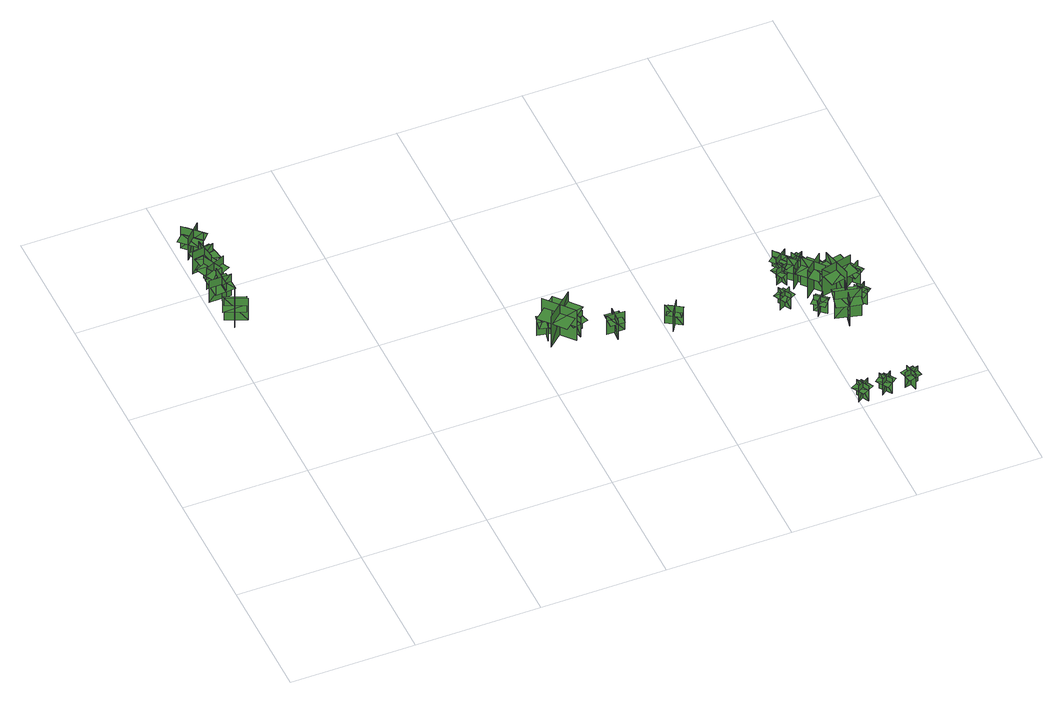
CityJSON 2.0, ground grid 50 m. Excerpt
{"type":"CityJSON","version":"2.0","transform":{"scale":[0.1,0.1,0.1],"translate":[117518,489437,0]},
"CityObjects":{
"tree1":{"type":"SolitaryVegetationObject","geometry":[{"type":"MultiSurface","lod":"1","boundaries":[[[0,1,2]],[[0,2,3]],[[4,5,6]],[[4,6,7]],[[8,9,10]],[[8,10,11]],[[8,11,12]],[[8,12,13]]]}]},
"tree2":{"type":"SolitaryVegetationObject","geometry":[{"type":"MultiSurface","lod":"1","boundaries":[[[14,15,16]],[[14,16,17]],[[18,19,20]],[[18,20,21]],[[22,23,24]],[[22,24,25]],[[22,25,26]],[[22,26,27]]]}]},
"tree3":{"type":"SolitaryVegetationObject","geometry":[{"type":"MultiSurface","lod":"1","boundaries":[[[28,29,30]],[[28,30,31]],[[32,33,34]],[[32,34,35]],[[36,37,38]],[[36,38,39]],[[36,39,40]],[[36,40,41]]]}]},
"tree4":{"type":"SolitaryVegetationObject","geometry":[{"type":"MultiSurface","lod":"1","boundaries":[[[42,43,44]],[[42,44,45]],[[46,47,48]],[[46,48,49]],[[50,51,52]],[[50,52,53]],[[50,53,54]],[[50,54,55]]]}]},
"tree5":{"type":"SolitaryVegetationObject","geometry":[{"type":"MultiSurface","lod":"1","boundaries":[[[56,57,58]],[[56,58,59]],[[60,61,62]],[[60,62,63]],[[64,65,66]],[[64,66,67]],[[64,67,68]],[[64,68,69]]]}]},
"tree6":{"type":"SolitaryVegetationObject","geometry":[{"type":"MultiSurface","lod":"1","boundaries":[[[70,71,72]],[[70,72,73]],[[74,75,76]],[[74,76,77]],[[78,79,80]],[[78,80,81]],[[78,81,82]],[[78,82,83]]]}]},
"tree7":{"type":"SolitaryVegetationObject","geometry":[{"type":"MultiSurface","lod":"1","boundaries":[[[84,85,86]],[[84,86,87]],[[88,89,90]],[[88,90,91]],[[92,93,94]],[[92,94,95]],[[92,95,96]],[[92,96,97]]]}]},
"tree8":{"type":"SolitaryVegetationObject","geometry":[{"type":"MultiSurface","lod":"1","boundaries":[[[98,99,100]],[[98,100,101]],[[102,103,104]],[[102,104,105]],[[106,107,108]],[[106,108,109]],[[106,109,110]],[[106,110,111]]]}]},
"tree9":{"type":"SolitaryVegetationObject","geometry":[{"type":"MultiSurface","lod":"1","boundaries":[[[112,113,114]],[[112,114,115]],[[116,117,118]],[[116,118,119]],[[120,121,122]],[[120,122,123]],[[120,124,125]],[[120,125,121]]]}]},
"tree10":{"type":"SolitaryVegetationObject","geometry":[{"type":"MultiSurface","lod":"1","boundaries":[[[126,127,128]],[[126,128,129]],[[130,131,132]],[[130,132,133]],[[134,135,136]],[[134,136,137]],[[134,137,138]],[[134,138,139]]]}]},
"tree11":{"type":"SolitaryVegetationObject","geometry":[{"type":"MultiSurface","lod":"1","boundaries":[[[140,141,142]],[[140,142,143]],[[144,145,146]],[[144,146,147]],[[148,149,150]],[[148,150,151]],[[148,151,152]],[[148,152,153]]]}]},
"tree12":{"type":"SolitaryVegetationObject","geometry":[{"type":"MultiSurface","lod":"1","boundaries":[[[154,155,156]],[[154,156,157]],[[158,159,160]],[[158,160,161]],[[162,163,164]],[[162,164,165]],[[162,165,166]],[[162,166,167]]]}]},
"tree13":{"type":"SolitaryVegetationObject","geometry":[{"type":"MultiSurface","lod":"1","boundaries":[[[168,169,170]],[[168,170,171]],[[172,173,174]],[[172,174,175]],[[176,177,178]],[[176,178,179]],[[176,179,180]],[[176,180,181]]]}]},
"tree14":{"type":"SolitaryVegetationObject","geometry":[{"type":"MultiSurface","lod":"1","boundaries":[[[182,183,184]],[[182,184,185]],[[186,187,188]],[[186,188,189]],[[190,191,192]],[[190,192,193]],[[190,193,194]],[[190,194,195]]]}]},
"tree15":{"type":"SolitaryVegetationObject","geometry":[{"type":"MultiSurface","lod":"1","boundaries":[[[196,197,198]],[[196,198,199]],[[200,201,202]],[[200,202,203]],[[204,205,206]],[[204,206,207]],[[204,207,208]],[[204,208,209]]]}]},
"tree16":{"type":"SolitaryVegetationObject","geometry":[{"type":"MultiSurface","lod":"1","boundaries":[[[210,211,212]],[[210,212,213]],[[214,215,216]],[[214,216,217]],[[218,219,220]],[[218,220,221]],[[218,221,222]],[[218,222,223]]]}]},
"tree17":{"type":"SolitaryVegetationObject","geometry":[{"type":"MultiSurface","lod":"1","boundaries":[[[224,225,226]],[[224,226,227]],[[228,229,230]],[[228,230,231]],[[232,233,234]],[[232,234,235]],[[232,235,236]],[[232,236,237]]]}]},
"tree18":{"type":"SolitaryVegetationObject","geometry":[{"type":"MultiSurface","lod":"1","boundaries":[[[238,239,240]],[[238,240,241]],[[242,243,244]],[[242,244,245]],[[246,247,248]],[[246,248,249]],[[246,249,250]],[[246,250,251]]]}]},
"tree19":{"type":"SolitaryVegetationObject","geometry":[{"type":"MultiSurface","lod":"1","boundaries":[[[252,253,254]],[[252,254,255]],[[256,257,258]],[[256,258,259]],[[260,261,262]],[[260,262,263]],[[260,263,264]],[[260,264,265]]]}]},
"tree20":{"type":"SolitaryVegetationObject","geometry":[{"type":"MultiSurface","lod":"1","boundaries":[[[266,267,268]],[[266,268,269]],[[270,271,272]],[[270,272,273]],[[274,275,276]],[[274,276,277]],[[274,277,278]],[[274,278,279]]]}]},
"tree21":{"type":"SolitaryVegetationObject","geometry":[{"type":"MultiSurface","lod":"1","boundaries":[[[280,281,282]],[[280,282,283]],[[284,285,286]],[[284,286,287]],[[288,289,290]],[[288,290,291]],[[288,291,292]],[[288,292,293]]]}]},
"tree22":{"type":"SolitaryVegetationObject","geometry":[{"type":"MultiSurface","lod":"1","boundaries":[[[294,295,296]],[[294,296,297]],[[298,299,300]],[[298,300,301]],[[302,303,304]],[[302,304,305]],[[302,305,306]],[[302,306,307]]]}]},
"tree23":{"type":"SolitaryVegetationObject","geometry":[{"type":"MultiSurface","lod":"1","boundaries":[[[308,309,310]],[[308,310,311]],[[312,313,314]],[[312,314,315]],[[316,317,318]],[[316,318,319]],[[316,319,320]],[[316,320,321]]]}]},
"tree24":{"type":"SolitaryVegetationObject","geometry":[{"type":"MultiSurface","lod":"1","boundaries":[[[322,323,324]],[[322,324,325]],[[326,327,328]],[[326,328,329]],[[330,331,332]],[[330,332,333]],[[330,333,334]],[[330,334,335]]]}]},
"tree25":{"type":"SolitaryVegetationObject","geometry":[{"type":"MultiSurface","lod":"1","boundaries":[[[336,337,338]],[[336,338,339]],[[340,341,342]],[[340,342,343]],[[344,345,346]],[[344,346,347]],[[344,347,348]],[[344,348,349]]]}]}
},
"vertices":[
[112,1313,5],[31,1348,5],[31,1348,115],[112,1313,115],[86,1379,5],[51,1298,5],[51,1298,115],[86,1379,115],[109,1321,79],[125,1359,79],[43,1392,79],[28,1355,79],[12,1317,79],[94,1284,79],
[67,1504,6],[68,1416,6],[68,1416,116],[67,1504,116],[18,1454,6],[106,1455,6],[106,1455,116],[18,1454,116],[61,1498,80],[20,1497,80],[23,1409,80],[64,1410,80],[104,1412,80],[102,1500,80],
[115,1554,8],[35,1517,8],[35,1517,117],[115,1554,117],[49,1578,8],[86,1498,8],[86,1498,117],[49,1578,117],[107,1557,82],[90,1594,82],[10,1556,82],[28,1519,82],[45,1483,82],[125,1521,82],
[21,1616,5],[108,1631,5],[108,1631,114],[21,1616,114],[78,1576,5],[64,1662,5],[64,1662,114],[78,1576,114],[28,1611,79],[35,1571,79],[121,1587,79],[114,1627,79],[107,1667,79],[20,1651,79],
[35,1760,5],[97,1697,5],[97,1697,115],[35,1760,115],[34,1690,5],[98,1752,5],[98,1752,115],[34,1690,115],[35,1752,79],[6,1723,79],[69,1661,79],[97,1690,79],[126,1719,79],[63,1781,79],
[1106,782,31],[1041,796,31],[1041,796,123],[1106,782,123],[1083,819,31],[1068,754,31],[1068,754,123],[1083,819,123],[1083,819,97],[1050,826,97],[1036,761,97],[1068,754,97],[1101,747,97],[1115,812,97],
[1074,825,27],[1167,717,27],[1167,717,182],[1074,825,182],[1067,723,27],[1176,817,27],[1176,817,182],[1067,723,182],[1072,727,139],[1112,680,139],[1212,765,139],[1172,813,139],[1131,860,139],[1031,775,139],
[1187,727,30],[1170,792,30],[1170,792,123],[1187,727,123],[1209,765,30],[1145,748,30],[1145,748,123],[1209,765,123],[1209,765,97],[1201,798,97],[1137,781,97],[1145,748,97],[1154,716,97],[1218,733,97],
[1309,663,27],[1313,734,27],[1313,734,121],[1309,663,121],[1351,701,27],[1280,705,27],[1280,705,121],[1351,701,121],[1310,669,97],[1313,734,97],[1285,736,97],[1282,671,97],[1338,668,97],[1341,733,97],
[1562,647,18],[1503,683,18],[1503,683,111],[1562,647,111],[1551,690,18],[1551,690,111],[1515,631,111],[1515,631,18],[1551,690,81],[1527,705,81],[1498,658,81],[1522,643,81],[1547,627,81],[1576,675,81],
[1994,26,14],[2042,54,14],[2042,54,91],[1994,26,91],[2029,16,14],[2002,65,14],[2002,65,91],[2029,16,91],[2029,16,69],[2053,30,69],[2026,78,69],[2002,65,69],[1978,51,69],[2005,3,69],
[2089,25,13],[2134,57,13],[2134,57,90],[2089,25,90],[2125,18,13],[2093,64,13],[2093,64,90],[2125,18,90],[2125,18,68],[2148,34,68],[2116,79,68],[2093,64,68],[2071,48,68],[2102,2,68],
[1959,577,11],[1931,626,11],[1931,626,88],[1959,577,88],[1969,613,11],[1921,586,11],[1921,586,88],[1969,613,88],[1969,613,66],[1955,637,66],[1907,610,66],[1921,586,66],[1934,562,66],[1982,589,66],
[1961,709,14],[2013,730,14],[2013,730,91],[1961,709,91],[1995,695,14],[1974,746,14],[1974,746,91],[1995,695,91],[1995,695,69],[2021,705,69],[2000,757,69],[1974,746,69],[1949,736,69],[1969,684,69],
[2033,535,13],[2074,499,13],[2074,499,90],[2033,535,90],[2035,499,13],[2071,540,13],[2071,540,90],[2035,499,90],[2035,499,68],[2056,480,68],[2092,522,68],[2071,540,68],[2051,558,68],[2014,517,68],
[2201,61,12],[2214,7,12],[2214,7,89],[2201,61,89],[2182,30,12],[2236,43,12],[2236,43,89],[2182,30,89],[2182,30,67],[2188,3,67],[2242,16,67],[2236,43,67],[2229,70,67],[2175,57,67],
[1985,806,15],[2024,757,15],[2024,757,94],[1985,806,94],[1979,757,15],[2029,796,15],[2029,796,94],[1979,757,94],[1984,801,68],[1962,782,68],[2001,734,68],[2024,752,68],[2046,770,68],[2007,819,68],
[2065,671,13],[2010,725,13],[2010,725,121],[2065,671,121],[2065,722,13],[2011,667,13],[2011,667,121],[2065,722,121],[2065,722,90],[2037,750,90],[1983,694,90],[2011,667,90],[2039,640,90],[2093,695,90],
[2110,607,10],[2045,682,10],[2045,682,149],[2110,607,149],[2115,673,10],[2040,607,10],[2040,607,149],[2115,673,149],[2115,673,110],[2082,710,110],[2007,645,110],[2040,607,110],[2073,570,110],[2148,636,110],
[2088,465,11],[2185,443,11],[2185,443,150],[2088,465,150],[2123,408,11],[2145,506,11],[2145,506,150],[2123,408,150],[2123,408,111],[2172,398,111],[2193,495,111],[2145,506,111],[2096,516,111],[2074,419,111],
[2045,772,16],[2067,721,16],[2067,721,93],[2045,772,93],[2031,738,16],[2082,760,16],[2082,760,93],[2031,738,93],[2031,738,71],[2042,712,71],[2093,734,71],[2082,760,71],[2071,785,71],[2021,763,71],
[2097,668,14],[2148,689,14],[2148,689,91],[2097,668,91],[2131,654,14],[2110,705,14],[2110,705,91],[2131,654,91],[2131,654,69],[2157,664,69],[2136,716,69],[2110,705,69],[2084,694,69],[2106,643,69],
[2168,542,10],[2140,667,10],[2140,667,150],[2168,542,150],[2216,620,10],[2091,591,10],[2091,591,150],[2216,620,150],[2211,619,111],[2199,674,111],[2083,648,111],[2096,593,111],[2109,538,111],[2224,564,111],
[2192,530,12],[2227,487,12],[2227,487,89],[2192,530,89],[2188,494,12],[2231,528,12],[2231,528,89],[2188,494,89],[2188,494,67],[2205,472,67],[2249,507,67],[2231,528,67],[2214,550,67],[2171,515,67],
[2253,640,12],[2194,599,12],[2194,599,90],[2253,640,90],[2202,649,12],[2243,590,12],[2243,590,90],[2202,649,90],[2204,646,68],[2178,629,68],[2215,574,68],[2241,592,68],[2267,610,68],[2230,664,68]
]}
